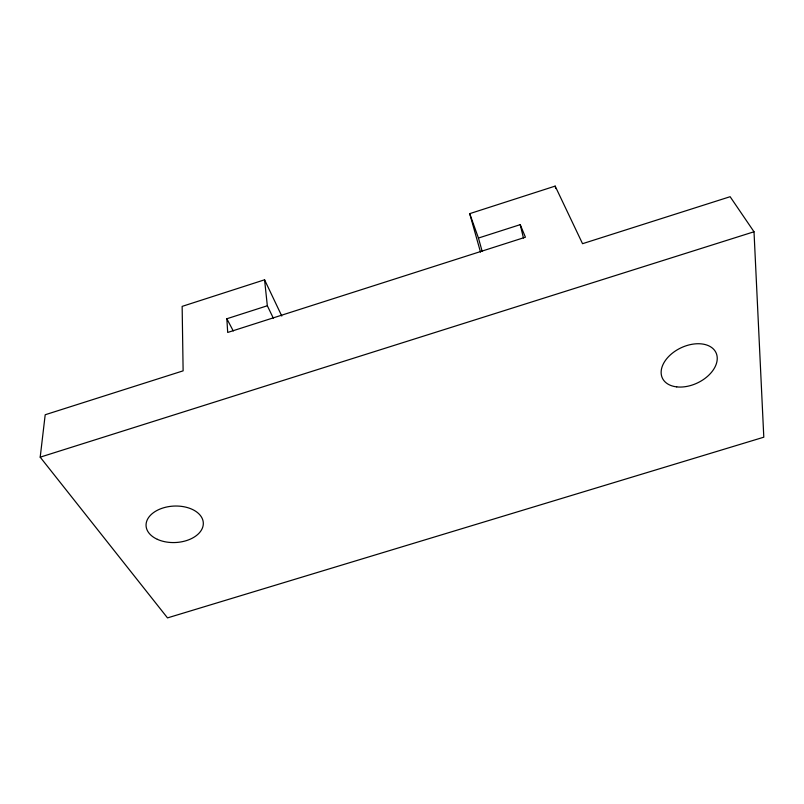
<?xml version="1.0" encoding="UTF-8"?>
<svg xmlns="http://www.w3.org/2000/svg" width="804" height="804" viewBox="0 0 804 804"><rect width="100%" height="100%" fill="white"/><g stroke="black" fill="none" stroke-linecap="round" stroke-linejoin="round"><path stroke-width="1.21" d="M480.511 252.134L469.707 213.653L555.162 186.106L582.538 243.692L730.122 196.709L754.011 231.773L763.8 437.195L167.503 617.894L40.2 457.164L45.195 414.753L183.121 370.845L182.146 306.384L264.576 279.802L281.792 316.052M482.159 251.33L478.45 238.044L520.228 224.648L525.424 237.21L227.693 332.454L226.849 318.756L267.33 305.761L264.576 279.802M40.2 457.164L754.011 231.773M226.849 318.756L233.271 330.967M267.33 305.761L273.32 318.153M469.707 213.653L478.45 238.044M520.228 224.648L523.454 238.014M555.162 186.106L555.675 188.558M676.717 386.875A29.668 19.386 -25.5 0 0 717.188 357.137A29.668 19.386 -25.5 0 0 673.682 352.172A29.668 19.386 -25.5 0 0 676.717 386.875M157.353 539.333A28.653 18.241 -2.8 0 0 203.09 525.776A28.653 18.241 -2.8 0 0 163.614 507.786A28.653 18.241 -2.8 0 0 157.353 539.333"/></g></svg>
